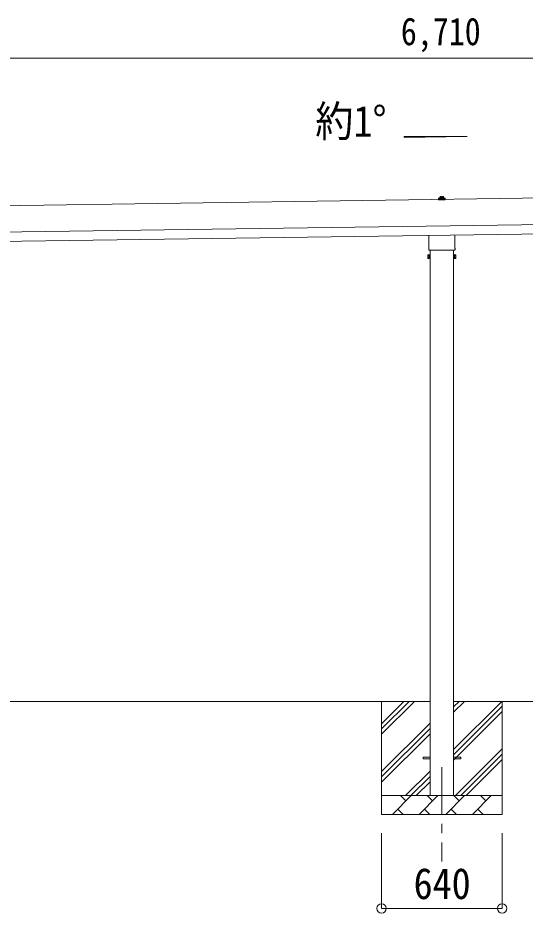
# Model space of a CAD drawing. Units: millimetres at full size, sheet at 1:50. Extents: x -14053 to 14053, y -9700 to 9700.
# Drawn here: x 983 to 3677, y -6079 to -1327 of the extents above; entities that cross this region are included whole.
import ezdxf
from ezdxf.enums import TextEntityAlignment as Align

# ---------------------------------------------------------------- set-up
doc = ezdxf.new("R2010")
doc.units = ezdxf.units.MM
doc.header["$LTSCALE"] = 50
doc.header["$PDMODE"] = 32
doc.header["$PDSIZE"] = 50
doc.linetypes.add('CHAIN1', pattern=[8, 5, -1, 1, -1])
for name, color, linetype, lineweight in [('0-1_Defpoints', 7, 'CHAIN1', 9), ('0-2_TEXT1', 4, 'Continuous', 9), ('0-3_SHAPE', 7, 'Continuous', 9), ('0-7_PARTS2', 7, 'Continuous', 9), ('0-8_TABLE1', 6, 'Continuous', 9)]:
    doc.layers.add(name, color=color, linetype=linetype, lineweight=lineweight)
doc.styles.add('ＭＳ ゴシック', font='')
doc.styles.get('ＭＳ ゴシック').set_extended_font_data('MS Gothic')

msp = doc.modelspace()

# ---------------------------------------------------------------- linework, layer by layer
at = {"layer": '0-1_Defpoints'}
msp.add_line((3234.55, -5305.37), (3234.55, -5805.37), dxfattribs=at)
at = {"layer": '0-2_TEXT1'}
for p, q in [((3369.73, -1957.71), (3033.73, -1962.51)), ((5276.78, -2261.93), (-88.18, -2338.57)), ((3224.55, -2282.47), (3224.55, -2278.25)), ((3225.55, -2278.25), (3243.55, -2278.25)), ((3244.55, -2282.47), (3244.55, -2278.25)), ((3216.3, -2293.75), (3216.3, -2286.04)), ((3252.8, -2293.75), (3216.3, -2293.75)), ((3216.68, -2285.25), (3252.41, -2285.25)), ((3217.06, -2285.07), (3223.78, -2283.44)), ((3224.16, -2283.25), (3244.93, -2283.25)), ((3252.03, -2285.07), (3245.31, -2283.44)), ((3252.8, -2293.75), (3252.8, -2286.04)), ((-86.18, -2478.55), (5278.78, -2401.91)), ((-85.46, -2528.55), (5279.49, -2451.91)), ((3166.25, -2547.74), (3166.25, -2482.1)), ((3302.85, -2480.14), (3302.85, -2547.74)), ((3164.55, -2556.52), (3164.55, -2551.02)), ((3302.48, -2560.02), (3166.61, -2560.02)), ((3172.05, -2560.02), (3172.05, -5455.37)), ((3297.05, -5455.37), (3297.05, -2560.02)), ((3304.55, -2551.02), (3304.55, -2556.52)), ((3160.55, -2586.02), (3161.3, -2584.7)), ((3160.55, -2586.02), (3160.55, -2603.02)), ((3160.55, -2603.02), (3161.3, -2604.33)), ((3167.55, -2584.7), (3161.3, -2584.7)), ((3167.55, -2589.61), (3161.3, -2589.61)), ((3167.55, -2599.42), (3161.3, -2599.42)), ((3167.55, -2604.33), (3161.3, -2604.33)), ((3167.55, -2604.33), (3167.55, -2584.7)), ((3167.55, -2585.32), (3170.05, -2585.32)), ((3170.05, -2603.72), (3167.55, -2603.72)), ((3297.05, -2605.02), (3299.05, -2605.02)), ((3301.55, -2585.32), (3299.05, -2585.32)), ((3299.05, -2603.72), (3301.55, -2603.72)), ((3301.55, -2604.33), (3301.55, -2584.7)), ((3301.55, -2584.7), (3307.79, -2584.7)), ((3301.55, -2589.61), (3307.79, -2589.61)), ((3301.55, -2599.42), (3307.79, -2599.42)), ((3301.55, -2604.33), (3307.79, -2604.33)), ((3308.55, -2586.02), (3307.79, -2584.7)), ((3308.55, -2603.02), (3307.79, -2604.33)), ((3308.55, -2586.02), (3308.55, -2603.02)), ((3134.55, -5250.87), (3172.05, -5250.87)), ((3134.55, -5259.87), (3134.55, -5250.87)), ((3134.55, -5259.87), (3172.05, -5259.87)), ((3297.05, -5250.87), (3334.55, -5250.87)), ((3297.05, -5259.87), (3334.55, -5259.87)), ((3334.55, -5259.87), (3334.55, -5250.87))]:
    msp.add_line(p, q, dxfattribs=at)
msp.add_lwpolyline([(3170.05, -2605.02), (3170.05, -2584.02), (3172.05, -2584.02), (3172.05, -2605.02)], close=True, dxfattribs=at)
msp.add_lwpolyline([(3299.05, -2605.02), (3299.05, -2584.02), (3297.05, -2584.02)], dxfattribs=at)
for centre, radius, start, end in [((3228.63, -2278.89), 4.13, 90, 171.17633), ((3225.55, -2279.25), 1, 90, 180), ((3237.88, -2278.25), 4.83, 133.60282, 180), ((3231.21, -2278.25), 4.83, 0, 46.39718), ((3240.46, -2278.89), 4.13, 8.82367, 90), ((3243.55, -2279.25), 1, 0, 90), ((3217.3, -2286.04), 1, 103.62699, 180), ((3223.55, -2282.47), 1, 283.62699, 0), ((3245.55, -2282.47), 1, 180, 256.37301), ((3251.8, -2286.04), 1, 0, 76.37301), ((3168.55, -2551.02), 4, 125.09963, 180), ((3168.55, -2556.52), 4, 180, 194.47751), ((3168.55, -2556.52), 4, 194.47751, 241.04498), ((3300.55, -2556.52), 4, 298.95502, 345.52249), ((3300.55, -2551.02), 4, 0, 54.90037), ((3300.55, -2556.52), 4, 345.52249, 0), ((3164.89, -2587.15), 4.34, 145.61575, 214.38425), ((3176.79, -2594.52), 16.24, 162.41205, 197.58795), ((3164.89, -2601.88), 4.34, 145.61575, 214.38425), ((3292.3, -2594.52), 16.24, 342.41205, 17.58795), ((3304.2, -2587.15), 4.34, 325.61575, 34.38425), ((3304.2, -2601.88), 4.34, 325.61575, 34.38425)]:
    msp.add_arc(centre, radius, start, end, dxfattribs=at)
at = {"layer": '0-3_SHAPE'}
for p, q in [((3172.05, -4955.37), (297.05, -4955.37)), ((2914.55, -4955.37), (2914.55, -5555.37)), ((2914.55, -5073.85), (3033.03, -4955.37)), ((2914.55, -5102.14), (3061.31, -4955.37)), ((2914.55, -5130.42), (3089.6, -4955.37)), ((6172.05, -4955.37), (3297.05, -4955.37)), ((3297.05, -4984.2), (3325.87, -4955.37)), ((3297.05, -5012.48), (3354.15, -4955.37)), ((3297.05, -5210.47), (3552.14, -4955.37)), ((3297.05, -5238.76), (3554.55, -4981.26)), ((3554.55, -4955.37), (3554.55, -5555.37)), ((3297.05, -5267.04), (3554.55, -5009.54)), ((2914.55, -5328.41), (3172.05, -5070.91)), ((2914.55, -5356.7), (3172.05, -5099.2)), ((2914.55, -5384.98), (3172.05, -5127.48)), ((3306.7, -5455.37), (3554.55, -5207.53)), ((3334.99, -5455.37), (3554.55, -5235.81)), ((3363.27, -5455.37), (3554.55, -5264.1)), ((3042.14, -5455.37), (3172.05, -5325.47)), ((3070.43, -5455.37), (3172.05, -5353.76)), ((3098.71, -5455.37), (3172.05, -5382.04)), ((2914.55, -5455.37), (3554.55, -5455.37)), ((2972.41, -5555.37), (3072.41, -5455.37)), ((3043.86, -5483.93), (3015.31, -5455.37)), ((3113.83, -5555.37), (3213.83, -5455.37)), ((3185.28, -5483.93), (3156.73, -5455.37)), ((3255.26, -5555.37), (3355.26, -5455.37)), ((3326.7, -5483.93), (3298.15, -5455.37)), ((3396.68, -5555.37), (3496.68, -5455.37)), ((3468.12, -5483.93), (3439.57, -5455.37)), ((3554.55, -5555.37), (2914.55, -5555.37)), ((3000.97, -5526.82), (3029.52, -5555.37)), ((3142.39, -5526.82), (3170.94, -5555.37)), ((3283.81, -5526.82), (3312.36, -5555.37)), ((3425.23, -5526.82), (3453.78, -5555.37))]:
    msp.add_line(p, q, dxfattribs=at)
at = {"layer": '0-7_PARTS2', "color": 4}
for p, q in [((3033.73, -1962.51), (3033.73, -1957.71)), ((3033.73, -1957.71), (3369.73, -1957.71))]:
    msp.add_line(p, q, dxfattribs=at)
at = {"layer": '0-8_TABLE1'}
for p, q in [((6590.56, -1541.26), (-119.19, -1541.26)), ((2914.55, -6054.37), (2914.55, -5654.37)), ((3554.55, -6054.37), (3554.55, -5654.37)), ((2914.55, -6054.37), (3554.55, -6054.37))]:
    msp.add_line(p, q, dxfattribs=at)
for p in [(2914.55, -6054.37), (3554.55, -6054.37)]:
    msp.add_point(p, dxfattribs=at)

# ---------------------------------------------------------------- texts
at = {"layer": '0-7_PARTS2', "style": 'ＭＳ ゴシック', "width": 0.9}
msp.add_text('約1°', height=165, dxfattribs=at).set_placement((2562.65, -2007.76), align=Align.BOTTOM_LEFT)
at = {"layer": '0-8_TABLE1', "color": 7, "style": 'ＭＳ ゴシック'}
for s, height, width, p in [('6,710', 146.6, 0.85, (3016.93, -1516.26)), ('640', 165, 0.9, (3084.55, -6054.37))]:
    msp.add_text(s, height=height, dxfattribs=dict(at, width=width)).set_placement(p, align=Align.BOTTOM_LEFT)

doc.saveas('drawing.dxf')
